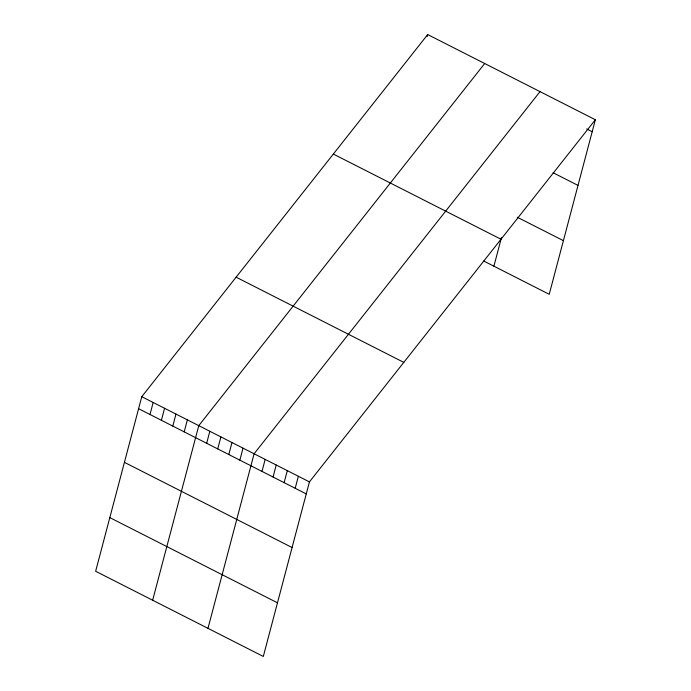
<?xml version="1.0" encoding="UTF-8"?>
<svg xmlns="http://www.w3.org/2000/svg" width="691" height="691" viewBox="0 0 691 691"><rect width="100%" height="100%" fill="white"/><g stroke="black" fill="none" stroke-linecap="round" stroke-linejoin="round"><path stroke-width="1.04" d="M141.767 396.694L95.643 571.258L263.306 656.45L309.43 481.886L595.357 119.742L427.694 34.55L141.767 396.694L309.43 481.886M149.999 414.496L153.169 402.49M161.4 420.292L164.57 408.277M172.802 426.079L175.972 414.073M184.203 431.875L187.373 419.869M152.651 600.22L198.775 425.656L484.693 63.52M206.669 443.294L209.839 431.279M217.734 448.917L220.904 436.902M228.799 454.54L231.969 442.525M239.863 460.163L243.033 448.148M207.982 628.335L254.098 453.771L540.025 91.627M261.993 471.409L265.171 459.394M273.057 477.032L276.236 465.017M284.131 482.655L287.301 470.64M295.195 488.278L298.365 476.263M427.159 36.554L427.694 34.55M493.901 266.19L501.519 237.384M595.357 119.742L549.233 294.306L483.76 261.043M586.65 128.941L592.178 131.756M553.111 172.741L578.004 185.395M517.3 217.233L563.407 240.667M333.338 154.058L501.001 239.25M236.123 277.186L403.786 362.378M138.597 408.701L306.26 493.901M124.423 462.348L292.086 547.54M109.817 517.611L277.48 602.811"/></g></svg>
